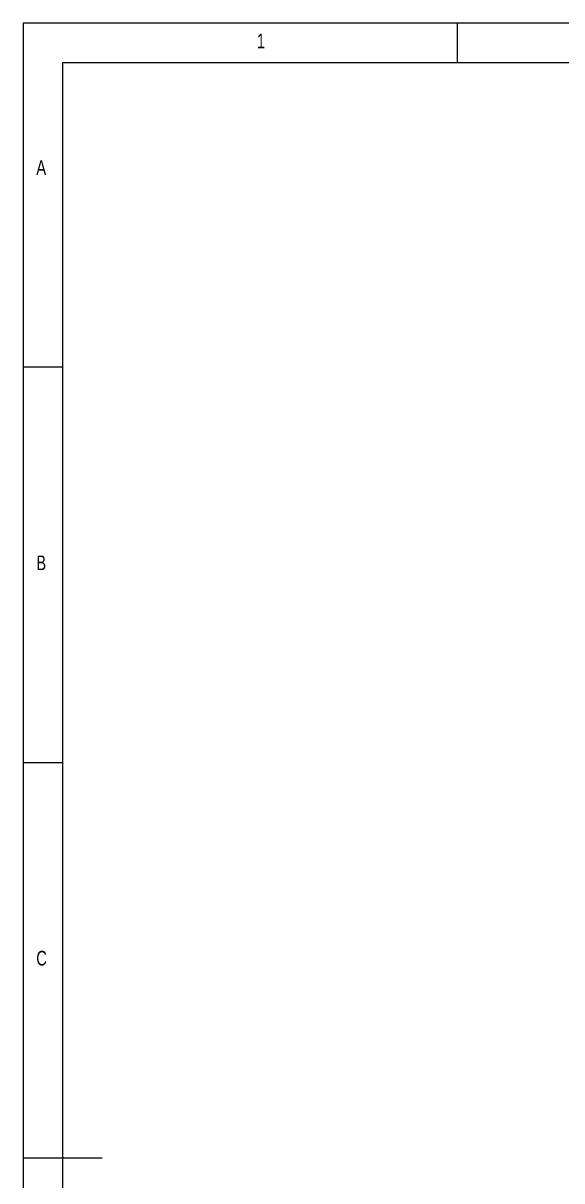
# Model space of a CAD drawing. Header units: millimetres. Extents: x 0 to 415, y 0 to 292.
# Drawn here: x 5 to 73.2, y 145.6 to 292 of the extents above; entities that cross this region are included whole.
import ezdxf

# ---------------------------------------------------------------- set-up
doc = ezdxf.new("R2010")
doc.units = ezdxf.units.MM
doc.styles.add('SLDTEXTSTYLE0', font='TXT', dxfattribs={"width": 0.75})

msp = doc.modelspace()

# ---------------------------------------------------------------- linework, layer by layer
at = {"color": 7, "linetype": 'Continuous', "lineweight": 0}
for p, q in [((415, 292), (5, 292)), ((5, 292), (5, 5)), ((60, 287), (60, 292)), ((410, 287), (10, 287)), ((10, 287), (10, 10)), ((10, 248.5), (5, 248.5)), ((5, 198.5), (10, 198.5)), ((5, 148.5), (15, 148.5))]:
    msp.add_line(p, q, dxfattribs=at)

# ---------------------------------------------------------------- texts
at = {"color": 7, "linetype": 'Continuous', "lineweight": 0, "char_height": 1.8521, "attachment_point": 1, "style": 'SLDTEXTSTYLE0'}
for s, insert in [('1', (34.5833, 290.668)), ('A', (6.6667, 274.668)), ('B', (6.6667, 224.668)), ('C', (6.6667, 174.668))]:
    msp.add_mtext(s, dxfattribs=dict(at, insert=insert))

doc.saveas('drawing.dxf')
